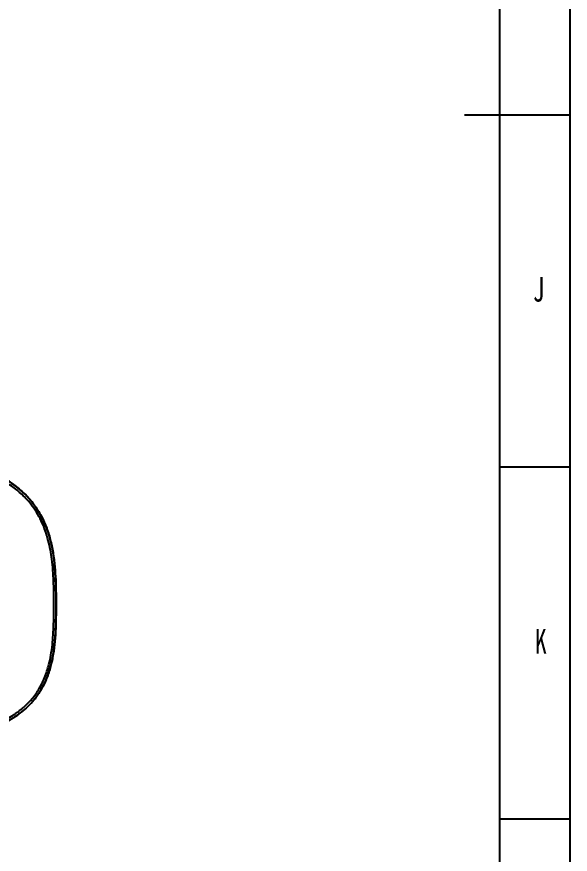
# Model space of a CAD drawing. Header units: millimetres. Extents: x 0 to 1189, y 0 to 841.
# Drawn here: x 1110.4 to 1189, y 315.5 to 434.5 of the extents above; entities that cross this region are included whole.
import ezdxf

# ---------------------------------------------------------------- set-up
doc = ezdxf.new("R2010")
doc.units = ezdxf.units.MM
doc.layers.add('10', color=7, linetype='Continuous')
doc.layers.add('5', color=7, linetype='Continuous')
doc.styles.add('SLDTEXTSTYLE5', font='TXT', dxfattribs={"width": 0.7})

msp = doc.modelspace()

# ---------------------------------------------------------------- linework, layer by layer
at = {"color": 7, "linetype": 'Continuous', "lineweight": 25}
for points, knots in [([(1069.41, 374.36), (1070.18, 374.34), (1071.64, 374.31), (1073.85, 374.24), (1075.98, 374.18), (1078.89, 374.07), (1082.36, 373.91), (1086.49, 373.66), (1090.37, 373.33), (1094.13, 372.9), (1097.61, 372.38), (1100.87, 371.73), (1103.8, 370.96), (1106.04, 370.17), (1107.63, 369.45), (1108.7, 368.87), (1109.68, 368.26), (1110.83, 367.4), (1112.1, 366.22), (1113.12, 364.9), (1113.8, 363.78), (1114.38, 362.65), (1114.95, 361.16), (1115.43, 359.31), (1115.74, 357.4), (1115.92, 355.46), (1116, 353.49), (1116.01, 351.84), (1116.01, 350.53), (1116, 349.23), (1115.97, 347.65), (1115.85, 345.77), (1115.63, 343.94), (1115.26, 342.17), (1114.71, 340.48), (1114.06, 339.15), (1113.43, 338.15), (1112.88, 337.43), (1112.26, 336.74), (1111.68, 336.2), (1111.18, 335.78), (1110.77, 335.47), (1110.35, 335.17), (1109.9, 334.88), (1109.44, 334.6), (1108.96, 334.34), (1108.46, 334.08), (1108.12, 333.93), (1107.95, 333.85)], [0, 0, 0, 0, 0.028484, 0.0542858, 0.0820037, 0.107877, 0.1623868, 0.2113043, 0.2616158, 0.3070443, 0.3519638, 0.3921563, 0.4305694, 0.4643764, 0.4803395, 0.495371, 0.5095679, 0.5233588, 0.5486373, 0.5735416, 0.5853044, 0.5972521, 0.6207516, 0.6443778, 0.6682812, 0.6924726, 0.7168593, 0.7412774, 0.7541159, 0.7655231, 0.7894141, 0.8128156, 0.8356495, 0.8579277, 0.8797912, 0.9015493, 0.9126622, 0.9237201, 0.9352683, 0.946969, 0.9532133, 0.959548, 0.9659833, 0.9725294, 0.9791954, 0.9859903, 0.9929226, 1, 1, 1, 1]), ([(1107.78, 334.15), (1107.87, 334.2), (1108.06, 334.28), (1108.34, 334.41), (1108.62, 334.55), (1108.89, 334.69), (1109.15, 334.83), (1109.41, 334.98), (1109.66, 335.13), (1109.91, 335.28), (1110.15, 335.44), (1110.38, 335.6), (1110.61, 335.77), (1110.83, 335.94), (1111.05, 336.11), (1111.26, 336.28), (1111.47, 336.46), (1111.67, 336.64), (1111.87, 336.83), (1112.06, 337.02), (1112.24, 337.21), (1112.77, 337.8), (1113.56, 338.87), (1114.43, 340.59), (1114.97, 342.26), (1115.3, 343.85), (1115.49, 345.25), (1115.61, 346.73), (1115.67, 348.16), (1115.69, 349.71), (1115.7, 351.27), (1115.69, 352.83), (1115.65, 354.88), (1115.47, 357.28), (1114.96, 360.18), (1114.02, 362.86), (1112.68, 365.04), (1111.2, 366.64), (1109.71, 367.85), (1108.4, 368.65), (1107.37, 369.17), (1106.68, 369.49), (1105.96, 369.79), (1105.19, 370.08), (1104.38, 370.36), (1103.53, 370.63), (1102.94, 370.8), (1102.65, 370.88)], [0, 0, 0, 0, 0.006758, 0.013437, 0.02004, 0.026569, 0.033026, 0.039414, 0.045735, 0.051993, 0.058188, 0.064326, 0.070407, 0.076436, 0.082415, 0.088347, 0.094235, 0.100083, 0.105894, 0.111672, 0.117419, 0.123139, 0.162683, 0.203476, 0.246567, 0.276057, 0.308142, 0.338181, 0.372227, 0.400668, 0.437903, 0.473098, 0.501997, 0.570235, 0.62822, 0.692324, 0.752545, 0.792153, 0.833, 0.875874, 0.891426, 0.907672, 0.924634, 0.942332, 0.960782, 0.98, 1, 1, 1, 1])]:
    msp.add_open_spline(points, degree=3, knots=knots, dxfattribs=at)
for points in [[(1116.01, 350.87), (1116.03, 357.84), (1115.75, 365.2), (1108.01, 369.24)], [(1107.95, 333.85), (1115.69, 337.3), (1116, 343.9), (1116.01, 350.87)]]:
    msp.add_open_spline(points, degree=3, dxfattribs=at)
at = {"layer": '5', "color": 7}
msp.add_line((1189, 0), (1189, 841), dxfattribs=at)
at = {"layer": '5', "color": 7, "lineweight": 25}
msp.add_line((1179, 10), (1179, 831.05), dxfattribs=at)
at = {"layer": '5', "lineweight": 25}
msp.add_line((1189, 420.5), (1174, 420.5), dxfattribs=at)
at = {"layer": '5'}
for p, q in [((1189, 370.5), (1179, 370.5)), ((1189, 320.5), (1179, 320.5))]:
    msp.add_line(p, q, dxfattribs=at)

# ---------------------------------------------------------------- texts
at = {"layer": '10', "char_height": 3.5, "attachment_point": 2, "style": 'SLDTEXTSTYLE5'}
for s, insert in [('J', (1184.52, 397.51)), ('K', (1184.82, 347.53))]:
    msp.add_mtext(s, dxfattribs=dict(at, insert=insert))

doc.saveas('drawing.dxf')
